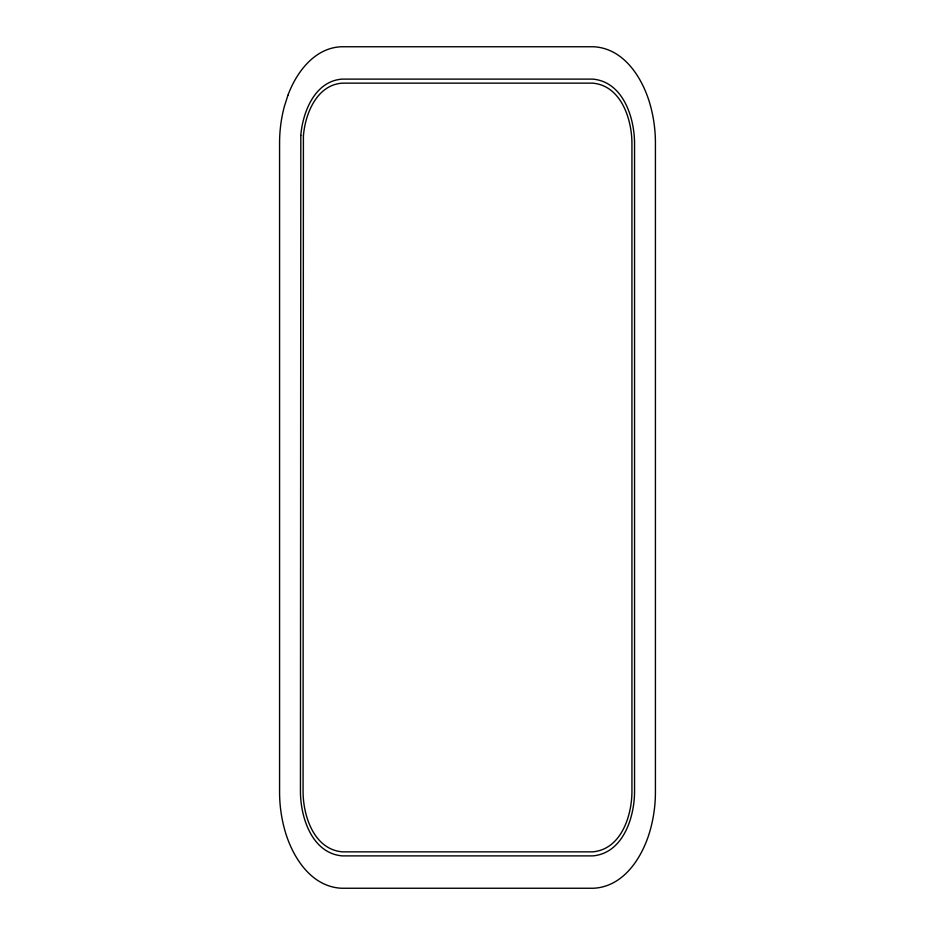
<?xml version="1.0" encoding="UTF-8"?>
<svg xmlns="http://www.w3.org/2000/svg" width="935" height="935" viewBox="0 0 935 935"><rect width="100%" height="100%" fill="white"/><g stroke="black" fill="none" stroke-linecap="round" stroke-linejoin="round"><path stroke-width="1.4" d="M300.813 135.4L300.451 791.15C300.369 817.225 311.893 853.211 342.21 855.887L592.79 855.887C623.107 853.211 634.631 817.225 634.549 791.15L634.549 143.85C634.631 117.775 623.107 81.789 592.79 79.113L342.21 79.113C315.013 81.006 302.73 111.791 300.813 135.4M303.408 135.926L303.069 791.022C302.963 815.519 313.774 849.377 342.303 851.843L592.697 851.843C621.226 849.377 632.037 815.519 631.931 791.022L631.931 143.978C632.037 119.481 621.226 85.623 592.697 83.157L342.303 83.157C316.755 84.875 305.196 113.778 303.408 135.926M287.922 95.265L284.298 106.66A141.653 141.653 0 0 0 279.577 142.786L279.577 792.214A141.653 141.653 0 0 0 284.298 828.34C291.475 855.583 310.326 886.742 341.532 888.25L593.468 888.25C624.673 886.742 643.525 855.583 650.702 828.34A141.653 141.653 0 0 0 655.423 792.214L655.423 142.786A141.653 141.653 0 0 0 650.702 106.66C643.525 79.417 624.673 48.258 593.468 46.75L341.532 46.75C314.768 47.685 296.442 72.135 287.922 95.265"/></g></svg>
